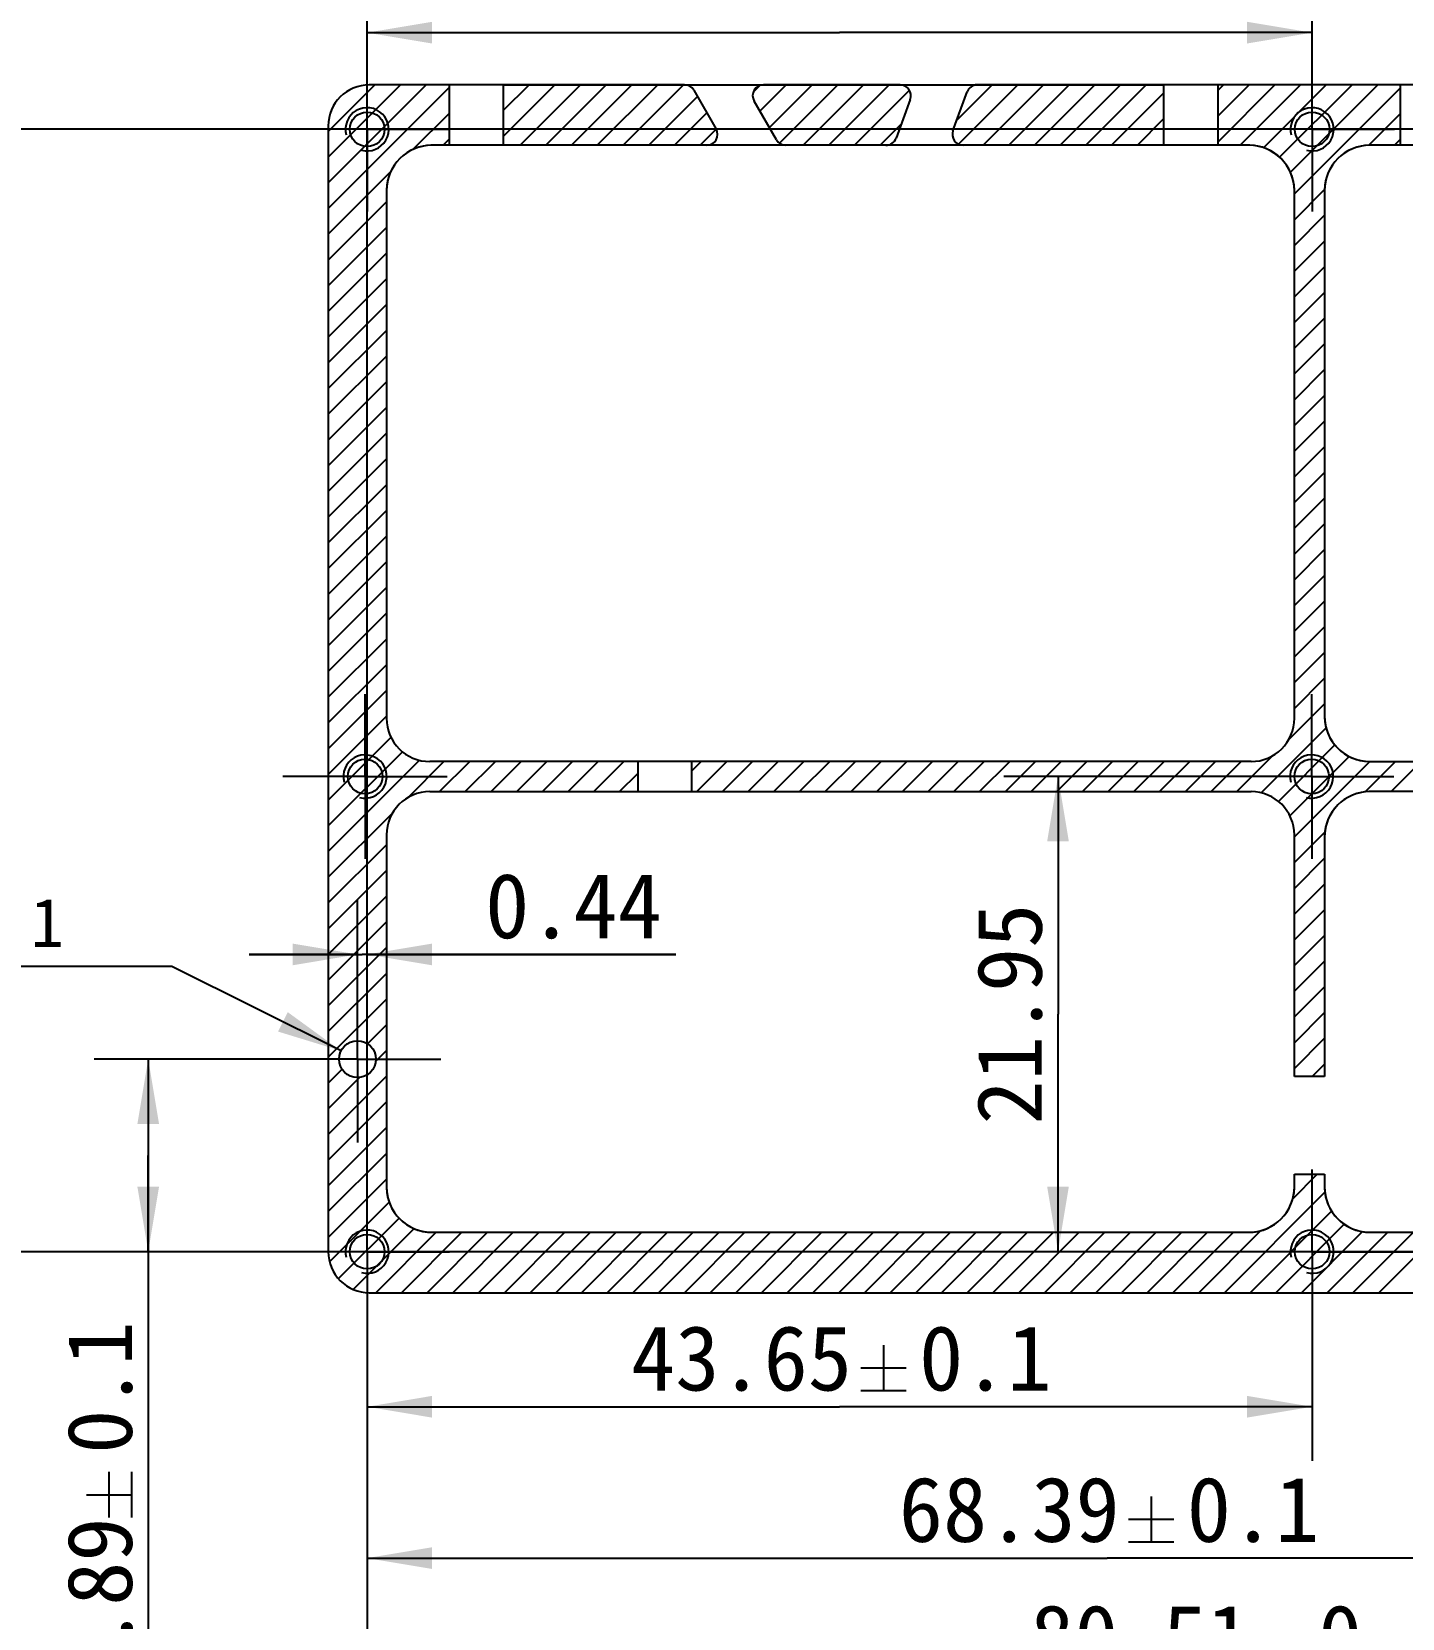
# Model space of a CAD drawing. Header units: millimetres. Extents: x 0 to 420, y 0 to 297.
# Drawn here: x 59.5 to 122.8, y 161.2 to 234.5 of the extents above; entities that cross this region are included whole.
import ezdxf
from ezdxf.enums import TextEntityAlignment as Align

# ---------------------------------------------------------------- set-up
doc = ezdxf.new("R2010")
doc.units = ezdxf.units.MM
doc.header["$LTSCALE"] = 23.1
doc.linetypes.add('CENTER', pattern=[0.6, 0.375, -0.075, 0.075, -0.075])
doc.layers.get('0').update_dxf_attribs({"linetype": 'CONTINUOUS'})
for name, color, linetype in [('03_ALL_AXES', 7, 'CONTINUOUS'), ('09_ALL_ROUNDS', 7, 'CONTINUOUS'), ('11_ALL_COSMETICS', 7, 'CONTINUOUS'), ('20_ALL_FEATURES', 7, 'CONTINUOUS'), ('51__DRAFT_DIMS', 7, 'CONTINUOUS')]:
    doc.layers.add(name, color=color, linetype=linetype)
doc.styles.get("Standard").update_dxf_attribs({"font": 'simfang.ttf'})
doc.styles.add('TEXTSTYLE_4', font='simfang.ttf')
doc.dimstyles.new('DIMSTYLE_1', dxfattribs={"dimtxt": 3, "dimasz": 3, "dimexe": 2.5, "dimexo": 0.5, "dimgap": 0.75, "dimtad": 1, "dimdsep": 46, "dimtxsty": 'Standard', "dimblk": '_FILLED', "dimblk1": '_FILLED', "dimblk2": '_FILLED', "dimcen": 0.09, "dimclrt": 3, "dimazin": 2, "dimtp": 0.2, "dimtm": 0.2, "dimtfac": 1, "dimtofl": 0, "dimtmove": 0, "dimatfit": 3, "dimldrblk": '_FILLED', "dimfxl": 0, "dimtolj": 1, "dimarcsym": 0})
doc.dimstyles.new('DIMSTYLE_2', dxfattribs={"dimtxt": 3, "dimasz": 3, "dimexe": 2.5, "dimexo": 0.5, "dimgap": 0.75, "dimtad": 1, "dimdsep": 46, "dimtxsty": 'Standard', "dimblk": '_FILLED', "dimblk1": '_FILLED', "dimblk2": '_FILLED', "dimcen": 0.09, "dimclrt": 3, "dimazin": 2, "dimtp": 0.1, "dimtm": 0.1, "dimtfac": 1, "dimtofl": 0, "dimtmove": 0, "dimatfit": 3, "dimldrblk": '_FILLED', "dimfxl": 0, "dimtolj": 1, "dimarcsym": 0})
doc.dimstyles.new('DIMSTYLE_3', dxfattribs={"dimtxt": 3, "dimasz": 3, "dimexe": 2.5, "dimexo": 0.5, "dimgap": 0.75, "dimtad": 1, "dimdsep": 46, "dimtxsty": 'Standard', "dimblk": '_FILLED', "dimblk1": '_FILLED', "dimblk2": '_FILLED', "dimcen": 0.09, "dimclrt": 3, "dimazin": 2, "dimtol": 1, "dimtp": 0.1, "dimtm": 0.1, "dimtfac": 1, "dimtofl": 0, "dimtmove": 0, "dimatfit": 3, "dimldrblk": '_FILLED', "dimfxl": 0, "dimtolj": 1, "dimarcsym": 0})
doc.dimstyles.new('DIMSTYLE_4', dxfattribs={"dimtxt": 3, "dimasz": 3, "dimexe": 2.5, "dimexo": 0.5, "dimgap": 0.75, "dimtad": 1, "dimdsep": 46, "dimtxsty": 'Standard', "dimblk": '_FILLED', "dimblk1": '_FILLED', "dimblk2": '_FILLED', "dimcen": 0.09, "dimclrt": 3, "dimazin": 2, "dimtp": 0.3, "dimtm": 0.3, "dimtfac": 1, "dimtofl": 0, "dimtmove": 0, "dimatfit": 3, "dimldrblk": '_FILLED', "dimfxl": 0, "dimtolj": 1, "dimarcsym": 0})
doc.dimstyles.new('DIMSTYLE_5', dxfattribs={"dimtxt": 3, "dimasz": 3, "dimexe": 2.5, "dimexo": 0.5, "dimtad": 1, "dimdsep": 46, "dimtxsty": 'Standard', "dimblk": '_FILLED', "dimblk1": '_FILLED', "dimblk2": '_FILLED', "dimcen": 0.09, "dimclrt": 3, "dimazin": 2, "dimtol": 1, "dimtm": 0.1, "dimtfac": 0.75, "dimtofl": 0, "dimtmove": 0, "dimatfit": 1, "dimldrblk": '_FILLED', "dimfxl": 0, "dimtolj": 1, "dimarcsym": 0})

# ---------------------------------------------------------------- blocks, each defined once
blk = doc.blocks.new('_FILLED')
at = {"color": 0, "linetype": 'ByBlock'}
blk.add_solid([(0, 0), (-1, 0.167), (-1, -0.167)], dxfattribs=at)
blk = doc.blocks.new('*D5')
at = {"layer": '51__DRAFT_DIMS', "color": 4}
for p, q in [((75.021, 174.45), (75.021, 168.465)), ((118.673, 174.851), (118.673, 168.465)), ((75.021, 170.965), (96.847, 170.965)), ((118.673, 170.965), (96.847, 170.965))]:
    blk.add_line(p, q, dxfattribs=at)
at = {"layer": '51__DRAFT_DIMS', "color": 4, "xscale": 3, "yscale": 3, "zscale": 3, "rotation": 180}
blk.add_blockref('_FILLED', (75.021, 170.965), dxfattribs=at)
at = {"layer": '51__DRAFT_DIMS', "color": 4, "xscale": 3, "yscale": 3, "zscale": 3}
blk.add_blockref('_FILLED', (118.673, 170.965), dxfattribs=at)
at = {"layer": '51__DRAFT_DIMS', "color": 3}
for s, p in [('43.65', (92.317, 171.715)), ('0.1', (103.579, 171.715))]:
    blk.add_text(s, height=3, dxfattribs=at).set_placement(p, align=Align.CENTER)
blk = doc.blocks.new('*D6')
at = {"layer": '51__DRAFT_DIMS', "color": 4}
for p, q in [((75.021, 177.628), (75.021, 144.879)), ((160.299, 174.729), (160.299, 144.879)), ((75.021, 147.379), (117.66, 147.379)), ((160.299, 147.379), (117.66, 147.379))]:
    blk.add_line(p, q, dxfattribs=at)
at = {"layer": '51__DRAFT_DIMS', "color": 4, "xscale": 3, "yscale": 3, "zscale": 3, "rotation": 180}
blk.add_blockref('_FILLED', (75.021, 147.379), dxfattribs=at)
at = {"layer": '51__DRAFT_DIMS', "color": 4, "xscale": 3, "yscale": 3, "zscale": 3}
blk.add_blockref('_FILLED', (160.299, 147.379), dxfattribs=at)
at = {"layer": '51__DRAFT_DIMS', "color": 3}
for s, p in [('85.28', (113.13, 148.129)), ('0.1', (124.392, 148.129))]:
    blk.add_text(s, height=3, dxfattribs=at).set_placement(p, align=Align.CENTER)
blk = doc.blocks.new('*D7')
at = {"layer": '51__DRAFT_DIMS', "color": 4}
for p, q in [((75.021, 177.628), (75.021, 126.898)), ((218.255, 174.259), (218.255, 126.898)), ((75.021, 129.398), (146.638, 129.398)), ((218.255, 129.398), (146.638, 129.398))]:
    blk.add_line(p, q, dxfattribs=at)
at = {"layer": '51__DRAFT_DIMS', "color": 4, "xscale": 3, "yscale": 3, "zscale": 3, "rotation": 180}
blk.add_blockref('_FILLED', (75.021, 129.398), dxfattribs=at)
at = {"layer": '51__DRAFT_DIMS', "color": 4, "xscale": 3, "yscale": 3, "zscale": 3}
blk.add_blockref('_FILLED', (218.255, 129.398), dxfattribs=at)
at = {"layer": '51__DRAFT_DIMS', "color": 3}
for s, p in [('143.23', (142.108, 130.148)), ('0.1', (154.472, 130.148))]:
    blk.add_text(s, height=3, dxfattribs=at).set_placement(p, align=Align.CENTER)
blk = doc.blocks.new('*D8')
at = {"layer": '51__DRAFT_DIMS', "color": 4}
for p, q in [((75.021, 177.628), (75.021, 121.298)), ((242.9, 173.98), (242.9, 121.298)), ((75.021, 123.798), (158.961, 123.798)), ((242.9, 123.798), (158.961, 123.798))]:
    blk.add_line(p, q, dxfattribs=at)
at = {"layer": '51__DRAFT_DIMS', "color": 4, "xscale": 3, "yscale": 3, "zscale": 3, "rotation": 180}
blk.add_blockref('_FILLED', (75.021, 123.798), dxfattribs=at)
at = {"layer": '51__DRAFT_DIMS', "color": 4, "xscale": 3, "yscale": 3, "zscale": 3}
blk.add_blockref('_FILLED', (242.9, 123.798), dxfattribs=at)
at = {"layer": '51__DRAFT_DIMS', "color": 3}
for s, p in [('167.88', (154.431, 124.548)), ('0.1', (166.795, 124.548))]:
    blk.add_text(s, height=3, dxfattribs=at).set_placement(p, align=Align.CENTER)
blk = doc.blocks.new('*D9')
at = {"layer": '51__DRAFT_DIMS', "color": 4}
for p, q in [((75.021, 180.504), (75.021, 236.933)), ((118.673, 233.258), (118.673, 236.933)), ((75.021, 234.433), (96.847, 234.433)), ((118.673, 234.433), (96.847, 234.433))]:
    blk.add_line(p, q, dxfattribs=at)
at = {"layer": '51__DRAFT_DIMS', "color": 4, "xscale": 3, "yscale": 3, "zscale": 3, "rotation": 180}
blk.add_blockref('_FILLED', (75.021, 234.433), dxfattribs=at)
at = {"layer": '51__DRAFT_DIMS', "color": 4, "xscale": 3, "yscale": 3, "zscale": 3}
blk.add_blockref('_FILLED', (118.673, 234.433), dxfattribs=at)
at = {"layer": '51__DRAFT_DIMS', "color": 3}
for s, p in [('43.65', (92.317, 235.183)), ('0.1', (103.579, 235.183))]:
    blk.add_text(s, height=3, dxfattribs=at).set_placement(p, align=Align.CENTER)
blk = doc.blocks.new('*D10')
at = {"layer": '51__DRAFT_DIMS', "color": 4}
for p, q in [((75.021, 233.712), (75.021, 243.395)), ((143.407, 233.341), (143.407, 243.395)), ((75.021, 240.895), (109.214, 240.895)), ((143.407, 240.895), (109.214, 240.895))]:
    blk.add_line(p, q, dxfattribs=at)
at = {"layer": '51__DRAFT_DIMS', "color": 4, "xscale": 3, "yscale": 3, "zscale": 3, "rotation": 180}
blk.add_blockref('_FILLED', (75.021, 240.895), dxfattribs=at)
at = {"layer": '51__DRAFT_DIMS', "color": 4, "xscale": 3, "yscale": 3, "zscale": 3}
blk.add_blockref('_FILLED', (143.407, 240.895), dxfattribs=at)
at = {"layer": '51__DRAFT_DIMS', "color": 3}
for s, p in [('68.39', (104.684, 241.645)), ('0.1', (115.946, 241.645))]:
    blk.add_text(s, height=3, dxfattribs=at).set_placement(p, align=Align.CENTER)
blk = doc.blocks.new('*D11')
at = {"layer": '51__DRAFT_DIMS', "color": 4}
for p, q in [((75.021, 232.24), (75.021, 249.878)), ((156.937, 233.302), (156.937, 249.878)), ((75.021, 247.378), (115.979, 247.378)), ((156.937, 247.378), (115.979, 247.378))]:
    blk.add_line(p, q, dxfattribs=at)
at = {"layer": '51__DRAFT_DIMS', "color": 4, "xscale": 3, "yscale": 3, "zscale": 3, "rotation": 180}
blk.add_blockref('_FILLED', (75.021, 247.378), dxfattribs=at)
at = {"layer": '51__DRAFT_DIMS', "color": 4, "xscale": 3, "yscale": 3, "zscale": 3}
blk.add_blockref('_FILLED', (156.937, 247.378), dxfattribs=at)
at = {"layer": '51__DRAFT_DIMS', "color": 3}
for s, p in [('81.92', (111.449, 248.128)), ('0.1', (122.712, 248.128))]:
    blk.add_text(s, height=3, dxfattribs=at).set_placement(p, align=Align.CENTER)
blk = doc.blocks.new('*D12')
at = {"layer": '51__DRAFT_DIMS', "color": 4}
for p, q in [((75.021, 231.917), (75.021, 255.329)), ((197.089, 233.662), (197.089, 255.329)), ((75.021, 252.829), (136.055, 252.829)), ((197.089, 252.829), (136.055, 252.829))]:
    blk.add_line(p, q, dxfattribs=at)
at = {"layer": '51__DRAFT_DIMS', "color": 4, "xscale": 3, "yscale": 3, "zscale": 3, "rotation": 180}
blk.add_blockref('_FILLED', (75.021, 252.829), dxfattribs=at)
at = {"layer": '51__DRAFT_DIMS', "color": 4, "xscale": 3, "yscale": 3, "zscale": 3}
blk.add_blockref('_FILLED', (197.089, 252.829), dxfattribs=at)
at = {"layer": '51__DRAFT_DIMS', "color": 3}
for s, p in [('122.07', (131.525, 253.579)), ('0.1', (143.889, 253.579))]:
    blk.add_text(s, height=3, dxfattribs=at).set_placement(p, align=Align.CENTER)
blk = doc.blocks.new('*D13')
at = {"layer": '51__DRAFT_DIMS', "color": 4}
for p, q in [((75.021, 231.832), (75.021, 260.736)), ((221.803, 233.088), (221.803, 260.736)), ((75.021, 258.236), (148.412, 258.236)), ((221.803, 258.236), (148.412, 258.236))]:
    blk.add_line(p, q, dxfattribs=at)
at = {"layer": '51__DRAFT_DIMS', "color": 4, "xscale": 3, "yscale": 3, "zscale": 3, "rotation": 180}
blk.add_blockref('_FILLED', (75.021, 258.236), dxfattribs=at)
at = {"layer": '51__DRAFT_DIMS', "color": 4, "xscale": 3, "yscale": 3, "zscale": 3}
blk.add_blockref('_FILLED', (221.803, 258.236), dxfattribs=at)
at = {"layer": '51__DRAFT_DIMS', "color": 3}
for s, p in [('146.78', (143.882, 258.986)), ('0.1', (156.246, 258.986))]:
    blk.add_text(s, height=3, dxfattribs=at).set_placement(p, align=Align.CENTER)
blk = doc.blocks.new('*D14')
at = {"layer": '51__DRAFT_DIMS', "color": 4}
for p, q in [((75.021, 232.292), (75.021, 266.571)), ((242.851, 233.238), (242.851, 266.571)), ((75.021, 264.071), (158.936, 264.071)), ((242.851, 264.071), (158.936, 264.071))]:
    blk.add_line(p, q, dxfattribs=at)
at = {"layer": '51__DRAFT_DIMS', "color": 4, "xscale": 3, "yscale": 3, "zscale": 3, "rotation": 180}
blk.add_blockref('_FILLED', (75.021, 264.071), dxfattribs=at)
at = {"layer": '51__DRAFT_DIMS', "color": 4, "xscale": 3, "yscale": 3, "zscale": 3}
blk.add_blockref('_FILLED', (242.851, 264.071), dxfattribs=at)
at = {"layer": '51__DRAFT_DIMS', "color": 3}
for s, p in [('167.83', (154.406, 264.821)), ('0.1', (166.77, 264.821))]:
    blk.add_text(s, height=3, dxfattribs=at).set_placement(p, align=Align.CENTER)
blk = doc.blocks.new('*D15')
at = {"layer": '51__DRAFT_DIMS', "color": 4}
for p, q in [((143.407, 197.072), (143.407, 161.474)), ((75.021, 177.628), (75.021, 161.474)), ((75.021, 163.974), (109.214, 163.974)), ((143.407, 163.974), (109.214, 163.974))]:
    blk.add_line(p, q, dxfattribs=at)
at = {"layer": '51__DRAFT_DIMS', "color": 4, "xscale": 3, "yscale": 3, "zscale": 3, "rotation": 180}
blk.add_blockref('_FILLED', (75.021, 163.974), dxfattribs=at)
at = {"layer": '51__DRAFT_DIMS', "color": 4, "xscale": 3, "yscale": 3, "zscale": 3}
blk.add_blockref('_FILLED', (143.407, 163.974), dxfattribs=at)
at = {"layer": '51__DRAFT_DIMS', "color": 3}
for s, p in [('68.39', (104.684, 164.724)), ('0.1', (115.946, 164.724))]:
    blk.add_text(s, height=3, dxfattribs=at).set_placement(p, align=Align.CENTER)
blk = doc.blocks.new('*D16')
at = {"layer": '51__DRAFT_DIMS', "color": 4}
for p, q in [((155.53, 189.536), (155.53, 155.567)), ((75.021, 177.628), (75.021, 155.567)), ((75.021, 158.067), (115.276, 158.067)), ((155.53, 158.067), (115.276, 158.067))]:
    blk.add_line(p, q, dxfattribs=at)
at = {"layer": '51__DRAFT_DIMS', "color": 4, "xscale": 3, "yscale": 3, "zscale": 3, "rotation": 180}
blk.add_blockref('_FILLED', (75.021, 158.067), dxfattribs=at)
at = {"layer": '51__DRAFT_DIMS', "color": 4, "xscale": 3, "yscale": 3, "zscale": 3}
blk.add_blockref('_FILLED', (155.53, 158.067), dxfattribs=at)
at = {"layer": '51__DRAFT_DIMS', "color": 3}
for s, p in [('80.51', (110.746, 158.817)), ('0.1', (122.008, 158.817))]:
    blk.add_text(s, height=3, dxfattribs=at).set_placement(p, align=Align.CENTER)
blk = doc.blocks.new('*D17')
at = {"layer": '51__DRAFT_DIMS', "color": 4}
for p, q in [((182.471, 196.716), (182.471, 139.5)), ((75.021, 177.628), (75.021, 139.5)), ((75.021, 142), (128.746, 142)), ((182.471, 142), (128.746, 142))]:
    blk.add_line(p, q, dxfattribs=at)
at = {"layer": '51__DRAFT_DIMS', "color": 4, "xscale": 3, "yscale": 3, "zscale": 3, "rotation": 180}
blk.add_blockref('_FILLED', (75.021, 142), dxfattribs=at)
at = {"layer": '51__DRAFT_DIMS', "color": 4, "xscale": 3, "yscale": 3, "zscale": 3}
blk.add_blockref('_FILLED', (182.471, 142), dxfattribs=at)
at = {"layer": '51__DRAFT_DIMS', "color": 3}
for s, p in [('107.45', (124.216, 142.75)), ('0.1', (136.58, 142.75))]:
    blk.add_text(s, height=3, dxfattribs=at).set_placement(p, align=Align.CENTER)
blk = doc.blocks.new('*D18')
at = {"layer": '51__DRAFT_DIMS', "color": 4}
for p, q in [((213.333, 181.9), (213.333, 133.423)), ((75.021, 177.628), (75.021, 133.423)), ((75.021, 135.923), (144.177, 135.923)), ((213.333, 135.923), (144.177, 135.923))]:
    blk.add_line(p, q, dxfattribs=at)
at = {"layer": '51__DRAFT_DIMS', "color": 4, "xscale": 3, "yscale": 3, "zscale": 3, "rotation": 180}
blk.add_blockref('_FILLED', (75.021, 135.923), dxfattribs=at)
at = {"layer": '51__DRAFT_DIMS', "color": 4, "xscale": 3, "yscale": 3, "zscale": 3}
blk.add_blockref('_FILLED', (213.333, 135.923), dxfattribs=at)
at = {"layer": '51__DRAFT_DIMS', "color": 3}
for s, p in [('138.31', (139.647, 136.673)), ('0.1', (152.011, 136.673))]:
    blk.add_text(s, height=3, dxfattribs=at).set_placement(p, align=Align.CENTER)
blk = doc.blocks.new('*D20')
at = {"layer": '51__DRAFT_DIMS', "color": 4}
for p, q in [((141.412, 200.776), (136.661, 200.776)), ((139.161, 200.776), (139.161, 189.452)), ((139.161, 178.128), (139.161, 189.452)), ((122.176, 178.128), (141.661, 178.128))]:
    blk.add_line(p, q, dxfattribs=at)
at = {"layer": '51__DRAFT_DIMS', "color": 4, "xscale": 3, "yscale": 3, "zscale": 3}
for p, rotation in [((139.161, 200.776), 90), ((139.161, 178.128), 270)]:
    blk.add_blockref('_FILLED', p, dxfattribs=dict(at, rotation=rotation))
at = {"layer": '51__DRAFT_DIMS', "color": 3}
for s, p in [('0.1', (138.411, 196.185)), ('22.65', (138.411, 184.923))]:
    blk.add_text(s, height=3, rotation=90, dxfattribs=at).set_placement(p, align=Align.CENTER)
blk = doc.blocks.new('*D22')
at = {"layer": '51__DRAFT_DIMS', "color": 4}
for p, q in [((115.796, 200.076), (104.436, 200.076)), ((106.936, 200.076), (106.936, 189.102)), ((106.936, 178.128), (106.936, 189.102)), ((115.796, 178.128), (104.436, 178.128))]:
    blk.add_line(p, q, dxfattribs=at)
at = {"layer": '51__DRAFT_DIMS', "color": 4, "xscale": 3, "yscale": 3, "zscale": 3}
for p, rotation in [((106.936, 200.076), 90), ((106.936, 178.128), 270)]:
    blk.add_blockref('_FILLED', p, dxfattribs=dict(at, rotation=rotation))
at = {"layer": '51__DRAFT_DIMS', "color": 3}
blk.add_text('21.95', height=3, rotation=90, dxfattribs=at).set_placement((106.186, 189.102), align=Align.CENTER)
blk = doc.blocks.new('*D24')
at = {"layer": '51__DRAFT_DIMS', "color": 4}
for p, q in [((242.351, 229.968), (36.204, 229.968)), ((38.704, 229.968), (38.704, 204.048)), ((38.704, 178.128), (38.704, 204.048)), ((242.4, 178.128), (36.204, 178.128))]:
    blk.add_line(p, q, dxfattribs=at)
at = {"layer": '51__DRAFT_DIMS', "color": 4, "xscale": 3, "yscale": 3, "zscale": 3}
for p, rotation in [((38.704, 229.968), 90), ((38.704, 178.128), 270)]:
    blk.add_blockref('_FILLED', p, dxfattribs=dict(at, rotation=rotation))
at = {"layer": '51__DRAFT_DIMS', "color": 3}
blk.add_text('51.84', height=3, rotation=90, dxfattribs=at).set_placement((37.954, 204.048), align=Align.CENTER)
blk = doc.blocks.new('*D25')
at = {"layer": '51__DRAFT_DIMS', "color": 4}
for p, q in [((70.851, 187.023), (62.409, 187.023)), ((64.909, 187.023), (64.909, 182.576)), ((64.909, 178.128), (64.909, 182.576)), ((64.909, 182.576), (64.909, 157.04)), ((73.875, 178.128), (62.409, 178.128))]:
    blk.add_line(p, q, dxfattribs=at)
at = {"layer": '51__DRAFT_DIMS', "color": 4, "xscale": 3, "yscale": 3, "zscale": 3}
for p, rotation in [((64.909, 187.023), 90), ((64.909, 178.128), 270)]:
    blk.add_blockref('_FILLED', p, dxfattribs=dict(at, rotation=rotation))
at = {"layer": '51__DRAFT_DIMS', "color": 3}
for s, p in [('0.1', (64.159, 174.912)), ('8.89', (64.159, 165.852))]:
    blk.add_text(s, height=3, rotation=90, dxfattribs=at).set_placement(p, align=Align.RIGHT)
blk = doc.blocks.new('*D26')
at = {"layer": '51__DRAFT_DIMS', "color": 4}
for p, q in [((74.576, 190.339), (74.576, 194.357)), ((75.021, 180.508), (75.021, 194.357)), ((74.576, 191.857), (69.576, 191.857)), ((69.576, 191.857), (74.798, 191.857)), ((89.285, 191.857), (74.798, 191.857)), ((75.021, 191.857), (89.285, 191.857))]:
    blk.add_line(p, q, dxfattribs=at)
at = {"layer": '51__DRAFT_DIMS', "color": 4, "xscale": 3, "yscale": 3, "zscale": 3}
blk.add_blockref('_FILLED', (74.576, 191.857), dxfattribs=at)
at = {"layer": '51__DRAFT_DIMS', "color": 4, "xscale": 3, "yscale": 3, "zscale": 3, "rotation": 180}
blk.add_blockref('_FILLED', (75.021, 191.857), dxfattribs=at)
at = {"layer": '51__DRAFT_DIMS', "color": 3}
blk.add_text('0.44', height=3, dxfattribs=at).set_placement((80.473, 192.607))
blk = doc.blocks.new('*D29')
at = {"layer": '51__DRAFT_DIMS', "color": 4}
for p, q in [((62.507, 191.299), (42.288, 191.299)), ((66.007, 191.299), (62.507, 191.299)), ((73.815, 187.403), (66.007, 191.299))]:
    blk.add_line(p, q, dxfattribs=at)
at = {"layer": '51__DRAFT_DIMS', "color": 4, "xscale": 3, "yscale": 3, "zscale": 3, "rotation": 333.4811856069}
blk.add_blockref('_FILLED', (73.815, 187.403), dxfattribs=at)
at = {"layer": '51__DRAFT_DIMS', "color": 3, "style": 'TEXTSTYLE_4'}
for s, p in [(' 0', (57.702, 195.387)), ('-0.1', (61.007, 192.199))]:
    blk.add_text(s, height=2.25, dxfattribs=at).set_placement(p, align=Align.RIGHT)
at = {"layer": '51__DRAFT_DIMS', "color": 3}
blk.add_text('1.7', height=3, dxfattribs=at).set_placement((54.397, 193.418), align=Align.RIGHT)

msp = doc.modelspace()

# ---------------------------------------------------------------- linework, layer by layer
at = {"color": 4}
for centre in [(75.021, 229.968), (118.673, 229.968), (74.926, 200.076), (118.655, 200.076), (75.021, 178.128), (118.673, 178.128)]:
    msp.add_arc(centre, 1, 255, 195, dxfattribs=at)
at = {"layer": '03_ALL_AXES', "color": 1, "linetype": 'CENTER'}
for p, q in [((75.021, 229.968), (75.021, 233.768)), ((118.673, 229.968), (118.673, 233.768)), ((75.021, 229.968), (71.221, 229.968)), ((75.021, 229.968), (75.021, 226.168)), ((75.021, 229.968), (78.821, 229.968)), ((118.673, 229.968), (114.873, 229.968)), ((118.673, 229.968), (118.673, 226.168)), ((118.673, 229.968), (122.473, 229.968)), ((74.926, 200.076), (74.926, 203.876)), ((118.655, 200.076), (118.655, 203.876)), ((74.926, 200.076), (71.126, 200.076)), ((74.926, 200.076), (74.926, 196.276)), ((74.926, 200.076), (78.726, 200.076)), ((118.655, 200.076), (114.855, 200.076)), ((118.655, 200.076), (118.655, 196.276)), ((118.655, 200.076), (122.455, 200.076)), ((74.576, 187.023), (74.576, 190.873)), ((74.576, 187.023), (70.726, 187.023)), ((74.576, 187.023), (74.576, 183.173)), ((74.576, 187.023), (78.426, 187.023)), ((75.021, 178.128), (75.021, 181.928)), ((118.673, 178.128), (118.673, 181.928)), ((75.021, 178.128), (71.221, 178.128)), ((75.021, 178.128), (75.021, 174.328)), ((75.021, 178.128), (78.821, 178.128)), ((118.673, 178.128), (114.873, 178.128)), ((118.673, 178.128), (118.673, 174.328)), ((118.673, 178.128), (122.473, 178.128))]:
    msp.add_line(p, q, dxfattribs=at)
at = {"layer": '03_ALL_AXES', "color": 7}
for centre, radius in [((75.021, 229.968), 0.8), ((118.673, 229.968), 0.8), ((74.926, 200.076), 0.8), ((74.576, 187.023), 0.85), ((75.021, 178.128), 0.8), ((118.673, 178.128), 0.8)]:
    msp.add_circle(centre, radius, dxfattribs=at)
at = {"layer": '09_ALL_ROUNDS', "color": 7}
for p, q in [((81.312, 232.023), (111.814, 232.023)), ((90.11, 231.773), (91.143, 229.983)), ((102.083, 229.904), (102.734, 231.694)), ((93.932, 229.483), (92.898, 231.273)), ((100.11, 231.352), (99.458, 229.562)), ((111.814, 229.233), (81.312, 229.233)), ((75.916, 227.128), (75.916, 202.766)), ((117.855, 202.766), (117.855, 227.129)), ((75.916, 197.376), (75.916, 181.128))]:
    msp.add_line(p, q, dxfattribs=at)
for centre, radius, start, end in [((89.677, 231.523), 0.5, 30, 90), ((93.331, 231.523), 0.5, 90, 210), ((99.64, 231.523), 0.5, 340, 90), ((103.204, 231.523), 0.5, 90, 160), ((90.71, 229.733), 0.5, 270, 30), ((94.365, 229.733), 0.5, 210, 270), ((98.989, 229.733), 0.5, 270, 340), ((102.553, 229.733), 0.5, 160, 270), ((77.916, 202.766), 2, 180, 270), ((115.855, 202.766), 2, 270, 360), ((77.916, 197.376), 2, 90, 180), ((115.855, 197.376), 2, 0, 90)]:
    msp.add_arc(centre, radius, start, end, dxfattribs=at)
at = {"layer": '11_ALL_COSMETICS', "color": 4}
for p, q in [((73.226, 229.871), (75.378, 232.023)), ((73.226, 228.683), (76.566, 232.023)), ((73.226, 227.495), (77.754, 232.023)), ((73.226, 226.307), (78.812, 231.893)), ((81.312, 232.018), (81.317, 232.023)), ((81.312, 230.83), (82.505, 232.023)), ((81.312, 229.642), (83.693, 232.023)), ((82.091, 229.233), (84.881, 232.023)), ((83.279, 229.233), (86.069, 232.023)), ((84.467, 229.233), (87.257, 232.023)), ((85.655, 229.233), (88.445, 232.023)), ((86.843, 229.233), (89.633, 232.023)), ((92.858, 231.685), (93.17, 231.996)), ((93.168, 230.806), (94.385, 232.023)), ((93.603, 230.053), (95.573, 232.023)), ((94.068, 229.331), (96.761, 232.023)), ((95.159, 229.233), (97.949, 232.023)), ((96.347, 229.233), (99.136, 232.023)), ((97.535, 229.233), (100.074, 231.772)), ((102.262, 230.397), (103.888, 232.023)), ((102.336, 229.283), (105.076, 232.023)), ((103.474, 229.233), (106.264, 232.023)), ((104.662, 229.233), (107.452, 232.023)), ((105.85, 229.233), (108.64, 232.023)), ((107.038, 229.233), (109.828, 232.023)), ((108.226, 229.233), (111.016, 232.023)), ((109.414, 229.233), (111.814, 231.633)), ((114.314, 231.757), (114.58, 232.023)), ((114.314, 230.57), (115.768, 232.023)), ((114.314, 229.382), (116.956, 232.023)), ((115.354, 229.233), (118.143, 232.023)), ((116.428, 229.12), (119.331, 232.023)), ((117.174, 228.677), (120.519, 232.023)), ((117.671, 227.987), (121.707, 232.023)), ((117.855, 226.983), (122.74, 231.868)), ((88.031, 229.233), (90.279, 231.481)), ((77.15, 229.044), (78.812, 230.705)), ((89.219, 229.233), (90.713, 230.728)), ((98.722, 229.233), (99.691, 230.202)), ((110.602, 229.233), (111.814, 230.445)), ((121.29, 229.23), (122.74, 230.68)), ((78.528, 229.233), (78.812, 229.518)), ((90.407, 229.233), (91.148, 229.975)), ((122.481, 229.233), (122.74, 229.492)), ((111.79, 229.233), (111.814, 229.257)), ((73.226, 225.12), (76.105, 227.999)), ((117.855, 225.795), (119.248, 227.188)), ((73.226, 223.932), (75.916, 226.621)), ((117.855, 224.607), (119.245, 225.997)), ((73.226, 222.744), (75.916, 225.433)), ((73.226, 221.556), (75.916, 224.246)), ((117.855, 223.419), (119.245, 224.809)), ((117.855, 222.231), (119.245, 223.621)), ((73.226, 220.368), (75.916, 223.058)), ((117.855, 221.043), (119.245, 222.433)), ((73.226, 219.18), (75.916, 221.87)), ((73.226, 217.992), (75.916, 220.682)), ((117.855, 219.855), (119.245, 221.245)), ((117.855, 218.667), (119.245, 220.057)), ((73.226, 216.804), (75.916, 219.494)), ((117.855, 217.479), (119.245, 218.869)), ((73.226, 215.616), (75.916, 218.306)), ((117.855, 216.291), (119.245, 217.681)), ((73.226, 214.428), (75.916, 217.118)), ((117.855, 215.103), (119.245, 216.493)), ((73.226, 213.24), (75.916, 215.93)), ((73.226, 212.052), (75.916, 214.742)), ((117.855, 213.915), (119.245, 215.305)), ((117.855, 212.727), (119.245, 214.117)), ((73.226, 210.864), (75.916, 213.554)), ((117.855, 211.539), (119.245, 212.929)), ((73.226, 209.676), (75.916, 212.366)), ((73.226, 208.488), (75.916, 211.178)), ((117.855, 210.351), (119.245, 211.741)), ((117.855, 209.164), (119.245, 210.554)), ((73.226, 207.3), (75.916, 209.99)), ((117.855, 207.976), (119.245, 209.366)), ((73.226, 206.112), (75.916, 208.802)), ((117.855, 206.788), (119.245, 208.178)), ((73.226, 204.925), (75.916, 207.614)), ((117.855, 205.6), (119.245, 206.99)), ((73.226, 203.737), (75.916, 206.426)), ((73.226, 202.549), (75.916, 205.239)), ((117.855, 204.412), (119.245, 205.802)), ((117.855, 203.224), (119.245, 204.614)), ((73.226, 201.361), (75.916, 204.051)), ((117.589, 201.77), (119.245, 203.426)), ((73.226, 200.173), (75.916, 202.863)), ((116.327, 199.32), (119.322, 202.316)), ((73.226, 198.985), (76.122, 201.881)), ((117.12, 198.925), (119.728, 201.533)), ((73.226, 197.797), (76.648, 201.219)), ((73.226, 196.609), (77.44, 200.823)), ((115.195, 199.376), (116.851, 201.032)), ((117.647, 198.264), (120.386, 201.003)), ((76.91, 199.105), (78.571, 200.766)), ((78.369, 199.376), (79.759, 200.766)), ((79.557, 199.376), (80.947, 200.766)), ((80.745, 199.376), (82.135, 200.766)), ((81.933, 199.376), (83.323, 200.766)), ((83.121, 199.376), (84.511, 200.766)), ((84.309, 199.376), (85.699, 200.766)), ((85.497, 199.376), (86.886, 200.766)), ((86.685, 199.376), (87.521, 200.213)), ((90.021, 200.337), (90.45, 200.766)), ((90.248, 199.376), (91.638, 200.766)), ((91.436, 199.376), (92.826, 200.766)), ((92.624, 199.376), (94.014, 200.766)), ((93.812, 199.376), (95.202, 200.766)), ((95, 199.376), (96.39, 200.766)), ((96.188, 199.376), (97.578, 200.766)), ((97.376, 199.376), (98.766, 200.766)), ((98.564, 199.376), (99.954, 200.766)), ((99.752, 199.376), (101.142, 200.766)), ((100.94, 199.376), (102.33, 200.766)), ((102.128, 199.376), (103.518, 200.766)), ((103.316, 199.376), (104.706, 200.766)), ((104.504, 199.376), (105.894, 200.766)), ((105.692, 199.376), (107.081, 200.766)), ((106.88, 199.376), (108.269, 200.766)), ((108.068, 199.376), (109.457, 200.766)), ((109.255, 199.376), (110.645, 200.766)), ((110.443, 199.376), (111.833, 200.766)), ((111.631, 199.376), (113.021, 200.766)), ((112.819, 199.376), (114.209, 200.766)), ((114.007, 199.376), (115.397, 200.766)), ((117.855, 197.284), (121.337, 200.767)), ((121.122, 199.364), (122.525, 200.766)), ((122.323, 199.376), (123.713, 200.766)), ((73.226, 195.421), (76.187, 198.382)), ((117.855, 196.096), (119.257, 197.499)), ((73.226, 194.233), (75.916, 196.923)), ((73.226, 193.045), (75.916, 195.735)), ((117.855, 194.908), (119.245, 196.298)), ((117.855, 193.72), (119.245, 195.11)), ((73.226, 191.857), (75.916, 194.547)), ((117.855, 192.532), (119.245, 193.922)), ((73.226, 190.669), (75.916, 193.359)), ((117.855, 191.344), (119.245, 192.734)), ((73.226, 189.481), (75.916, 192.171)), ((117.855, 190.156), (119.245, 191.547)), ((73.226, 188.293), (75.916, 190.983)), ((117.855, 188.969), (119.245, 190.359)), ((73.226, 187.105), (75.916, 189.795)), ((117.855, 187.781), (119.245, 189.171)), ((75.042, 187.734), (75.916, 188.607)), ((117.855, 186.593), (119.245, 187.983)), ((75.42, 186.924), (75.916, 187.419)), ((73.226, 185.918), (73.865, 186.557)), ((73.226, 183.542), (75.916, 186.231)), ((73.226, 184.73), (74.675, 186.179)), ((118.674, 186.224), (119.245, 186.795)), ((73.226, 182.354), (75.916, 185.044)), ((73.226, 181.166), (75.916, 183.856)), ((73.226, 179.978), (75.916, 182.668)), ((73.226, 178.79), (75.916, 181.48)), ((117.778, 180.576), (118.902, 181.701)), ((73.284, 177.661), (76.042, 180.418)), ((114.623, 176.233), (119.262, 180.872)), ((73.694, 176.882), (76.494, 179.682)), ((115.811, 176.233), (119.577, 179.999)), ((74.383, 176.383), (77.194, 179.194)), ((75.421, 176.233), (78.211, 179.023)), ((76.609, 176.233), (79.399, 179.023)), ((77.797, 176.233), (80.587, 179.023)), ((78.985, 176.233), (81.775, 179.023)), ((80.173, 176.233), (82.963, 179.023)), ((81.361, 176.233), (84.151, 179.023)), ((82.549, 176.233), (85.339, 179.023)), ((83.737, 176.233), (86.526, 179.023)), ((84.925, 176.233), (87.714, 179.023)), ((86.113, 176.233), (88.902, 179.023)), ((87.3, 176.233), (90.09, 179.023)), ((88.488, 176.233), (91.278, 179.023)), ((89.676, 176.233), (92.466, 179.023)), ((90.864, 176.233), (93.654, 179.023)), ((92.052, 176.233), (94.842, 179.023)), ((93.24, 176.233), (96.03, 179.023)), ((94.428, 176.233), (97.218, 179.023)), ((95.616, 176.233), (98.406, 179.023)), ((96.804, 176.233), (99.594, 179.023)), ((97.992, 176.233), (100.782, 179.023)), ((99.18, 176.233), (101.97, 179.023)), ((100.368, 176.233), (103.158, 179.023)), ((101.556, 176.233), (104.346, 179.023)), ((102.744, 176.233), (105.534, 179.023)), ((103.932, 176.233), (106.721, 179.023)), ((105.12, 176.233), (107.909, 179.023)), ((106.308, 176.233), (109.097, 179.023)), ((107.495, 176.233), (110.285, 179.023)), ((108.683, 176.233), (111.473, 179.023)), ((109.871, 176.233), (112.661, 179.023)), ((111.059, 176.233), (113.849, 179.023)), ((112.247, 176.233), (115.037, 179.023)), ((113.435, 176.233), (116.302, 179.1)), ((116.999, 176.233), (120.16, 179.394)), ((118.187, 176.233), (121.008, 179.054)), ((119.375, 176.233), (122.165, 179.023)), ((120.563, 176.233), (123.353, 179.023)), ((121.751, 176.233), (124.541, 179.023))]:
    msp.add_line(p, q, dxfattribs=at)
at = {"layer": '11_ALL_COSMETICS', "color": 7}
for p, q in [((78.812, 232.023), (75.121, 232.023)), ((78.812, 232.023), (78.812, 229.233)), ((81.312, 232.023), (81.312, 229.233)), ((89.677, 232.023), (81.312, 232.023)), ((90.11, 231.773), (91.143, 229.983)), ((99.64, 232.023), (93.331, 232.023)), ((102.083, 229.904), (102.734, 231.694)), ((111.814, 232.023), (103.204, 232.023)), ((111.814, 232.023), (111.814, 229.233)), ((114.314, 232.023), (114.314, 229.233)), ((122.74, 232.023), (114.314, 232.023)), ((122.74, 232.023), (122.74, 229.233)), ((93.932, 229.483), (92.898, 231.273)), ((100.11, 231.352), (99.458, 229.562)), ((73.226, 230.128), (73.226, 178.128)), ((78.812, 229.233), (78.021, 229.233)), ((90.71, 229.233), (81.312, 229.233)), ((98.989, 229.233), (94.365, 229.233)), ((111.814, 229.233), (102.553, 229.233)), ((115.75, 229.233), (114.314, 229.233)), ((122.74, 229.233), (121.35, 229.233)), ((75.916, 227.128), (75.916, 202.766)), ((117.855, 202.766), (117.855, 227.129)), ((119.245, 227.128), (119.245, 202.871)), ((87.521, 200.766), (77.916, 200.766)), ((87.521, 200.766), (87.521, 199.376)), ((90.021, 199.376), (90.021, 200.766)), ((115.855, 200.766), (90.021, 200.766)), ((121.35, 200.766), (125.752, 200.766)), ((77.916, 199.376), (87.521, 199.376)), ((90.021, 199.376), (115.855, 199.376)), ((125.752, 199.376), (121.35, 199.376)), ((75.916, 197.376), (75.916, 181.128)), ((117.855, 186.224), (117.855, 197.376)), ((119.245, 197.271), (119.245, 186.224)), ((119.245, 186.224), (117.855, 186.224)), ((117.855, 181.128), (117.855, 181.701)), ((117.855, 181.701), (119.245, 181.701)), ((119.245, 181.701), (119.245, 181.128)), ((78.021, 179.023), (115.75, 179.023)), ((121.35, 179.023), (157.547, 179.023)), ((75.121, 176.233), (242.921, 176.233))]:
    msp.add_line(p, q, dxfattribs=at)
for centre, radius, start, end in [((75.121, 230.128), 1.895, 90, 180), ((89.677, 231.523), 0.5, 30, 90), ((93.331, 231.523), 0.5, 90, 210), ((99.64, 231.523), 0.5, 340, 90), ((103.204, 231.523), 0.5, 90, 160), ((90.71, 229.733), 0.5, 270, 30), ((94.365, 229.733), 0.5, 210, 270), ((98.989, 229.733), 0.5, 270, 340), ((102.553, 229.733), 0.5, 160, 270), ((78.021, 227.128), 2.105, 91.43448, 178.56553), ((78.021, 227.13), 2.104, 89.9997, 91.43569), ((115.75, 227.13), 2.104, 88.55873, 89.99454), ((115.75, 227.128), 2.105, 1.44006, 88.55994), ((121.35, 227.128), 2.105, 91.43352, 178.56648), ((121.35, 227.13), 2.104, 89.99871, 91.43473), ((78.019, 227.128), 2.104, 178.56432, 180.00031), ((115.751, 227.128), 2.104, 0.00546, 1.44127), ((121.348, 227.128), 2.104, 178.56527, 180.00129), ((77.916, 202.766), 2, 180, 270), ((115.855, 202.766), 2, 270, 360), ((121.348, 202.871), 2.104, 180.00047, 181.43644), ((121.35, 202.871), 2.105, 181.43523, 268.56477), ((121.35, 202.87), 2.104, 268.56356, 269.99953), ((77.916, 197.376), 2, 90, 180), ((115.855, 197.376), 2, 0, 90), ((121.35, 197.271), 2.105, 91.43409, 178.56591), ((121.35, 197.273), 2.104, 89.99929, 91.4353), ((121.348, 197.271), 2.104, 178.5647, 180.00071), ((78.019, 181.128), 2.104, 180.00105, 181.43701), ((78.021, 181.128), 2.105, 181.43579, 268.56421), ((115.75, 181.128), 2.105, 271.4339, 358.5661), ((115.751, 181.128), 2.104, 358.56489, 0.0009), ((121.348, 181.128), 2.104, 179.9996, 181.4356), ((121.35, 181.128), 2.105, 181.43439, 268.56563), ((78.021, 181.127), 2.104, 268.56299, 269.99895), ((115.75, 181.127), 2.104, 269.9991, 271.43511), ((121.35, 181.127), 2.104, 268.56441, 270.00041), ((75.121, 178.128), 1.895, 180, 270)]:
    msp.add_arc(centre, radius, start, end, dxfattribs=at)
at = {"layer": '20_ALL_FEATURES', "color": 7}
for p, q in [((81.312, 232.023), (75.121, 232.023)), ((78.812, 232.023), (78.812, 229.233)), ((81.312, 232.023), (81.312, 229.233)), ((111.814, 232.023), (111.814, 229.233)), ((136.103, 232.023), (111.814, 232.023)), ((114.314, 232.023), (114.314, 229.233)), ((122.74, 232.023), (122.74, 229.233)), ((73.226, 230.128), (73.226, 178.128)), ((81.312, 229.233), (78.021, 229.233)), ((115.75, 229.233), (111.814, 229.233)), ((140.636, 229.233), (121.35, 229.233)), ((119.245, 227.128), (119.245, 202.871)), ((115.855, 200.766), (77.916, 200.766)), ((87.521, 200.766), (87.521, 199.376)), ((90.021, 199.376), (90.021, 200.766)), ((121.35, 200.766), (140.636, 200.766)), ((77.916, 199.376), (115.855, 199.376)), ((157.547, 199.376), (121.35, 199.376)), ((117.855, 186.224), (117.855, 197.376)), ((119.245, 197.271), (119.245, 186.224)), ((119.245, 186.224), (117.855, 186.224)), ((117.855, 181.128), (117.855, 181.701)), ((117.855, 181.701), (119.245, 181.701)), ((119.245, 181.701), (119.245, 181.128)), ((78.021, 179.023), (115.75, 179.023)), ((121.35, 179.023), (157.547, 179.023)), ((75.121, 176.233), (242.921, 176.233))]:
    msp.add_line(p, q, dxfattribs=at)
msp.add_circle((118.655, 200.076), 0.8, dxfattribs=at)
for centre, radius, start, end in [((75.121, 230.128), 1.895, 90, 180), ((78.021, 227.128), 2.105, 89.99948, 180.00053), ((115.75, 227.128), 2.105, 0.00524, 89.99476), ((121.35, 227.128), 2.105, 89.99849, 180.00151), ((121.35, 202.871), 2.105, 180.00025, 269.99975), ((121.35, 197.271), 2.105, 89.99908, 180.00092), ((78.021, 181.128), 2.105, 180.00084, 269.99916), ((115.75, 181.128), 2.105, 269.99888, 0.00112), ((121.35, 181.128), 2.105, 179.99939, 270.00063), ((75.121, 178.128), 1.895, 180, 270)]:
    msp.add_arc(centre, radius, start, end, dxfattribs=at)
at = {"layer": '51__DRAFT_DIMS', "color": 3}
for p, q in [((98.875, 173.815), (98.875, 171.715)), ((97.825, 172.765), (99.925, 172.765)), ((97.825, 171.715), (99.925, 171.715)), ((63.109, 165.852), (63.109, 167.952)), ((64.159, 165.852), (64.159, 167.952)), ((62.059, 166.902), (64.159, 166.902)), ((111.242, 166.824), (111.242, 164.724)), ((110.192, 165.774), (112.292, 165.774)), ((110.192, 164.724), (112.292, 164.724))]:
    msp.add_line(p, q, dxfattribs=at)

# ---------------------------------------------------------------- dimensions: what is measured, and where the dimension line sits
at = {"layer": '51__DRAFT_DIMS', "color": 4}
for base, p1, p2, angle, dimstyle, picture, middle in [((75.021, 264.071), (242.851, 232.738), (75.021, 231.792), 180, 'DIMSTYLE_3', '*D14', (158.936, 264.071)), ((75.021, 258.236), (221.803, 232.588), (75.021, 231.332), 180, 'DIMSTYLE_3', '*D13', (148.412, 258.236)), ((75.021, 252.829), (197.089, 233.162), (75.021, 231.417), 180, 'DIMSTYLE_3', '*D12', (136.055, 252.829)), ((75.021, 247.378), (156.937, 232.802), (75.021, 231.74), 180, 'DIMSTYLE_3', '*D11', (115.979, 247.378)), ((75.021, 240.895), (143.407, 232.841), (75.021, 233.212), 180, 'DIMSTYLE_3', '*D10', (109.214, 240.895)), ((38.704, 178.128), (242.851, 229.968), (242.9, 178.128), 270, 'DIMSTYLE_4', '*D24', (38.704, 204.06)), ((106.936, 178.128), (116.296, 200.076), (116.296, 178.128), 270, 'DIMSTYLE_1', '*D22', (106.936, 189.038)), ((139.161, 178.128), (136.161, 200.776), (121.676, 178.128), 270, 'DIMSTYLE_3', '*D20', (139.161, 189.452)), ((75.021, 163.974), (143.407, 197.572), (75.021, 178.128), 180, 'DIMSTYLE_3', '*D15', (109.214, 163.974)), ((75.021, 142), (182.471, 197.216), (75.021, 178.128), 180, 'DIMSTYLE_3', '*D17', (128.746, 142)), ((75.021, 158.067), (155.53, 190.036), (75.021, 178.128), 180, 'DIMSTYLE_3', '*D16', (115.276, 158.067)), ((64.9094, 178.1283), (71.3506, 187.0232), (74.3752, 178.1283), 270, 'DIMSTYLE_3', '*D25', (64.9094, 165.9759)), ((75.021, 135.923), (213.333, 182.4), (75.021, 178.128), 180, 'DIMSTYLE_3', '*D18', (144.177, 135.923)), ((75.021, 129.398), (218.255, 174.759), (75.021, 178.128), 180, 'DIMSTYLE_3', '*D7', (146.638, 129.398)), ((75.021, 123.798), (242.9, 174.48), (75.021, 178.128), 180, 'DIMSTYLE_3', '*D8', (158.961, 123.798)), ((75.021, 170.965), (118.673, 175.351), (75.021, 174.95), 180, 'DIMSTYLE_3', '*D5', (96.847, 170.965))]:
    dim = msp.add_linear_dim(base=base, p1=p1, p2=p2, angle=angle, dimstyle=dimstyle, dxfattribs=at)
    dim.commit()
    dim.dimension.update_dxf_attribs({"geometry": picture, "text_midpoint": middle, "dimtype": 160})
for base, p1, p2, dimstyle, picture, middle in [((118.673, 234.433), (75.021, 180.004), (118.673, 237.433), 'DIMSTYLE_3', '*D9', (96.847, 234.433)), ((75.0207, 191.8565), (74.5758, 194.8565), (75.0207, 180.0084), 'DIMSTYLE_2', '*D26', (84.87, 191.8565)), ((160.299, 147.379), (75.021, 178.128), (160.299, 175.229), 'DIMSTYLE_3', '*D6', (117.66, 147.379))]:
    dim = msp.add_linear_dim(base=base, p1=p1, p2=p2, dimstyle=dimstyle, dxfattribs=at)
    dim.commit()
    dim.dimension.update_dxf_attribs({"geometry": picture, "text_midpoint": middle, "dimtype": 160})
dim = msp.add_diameter_dim_2p(p1=(73.815, 187.403), p2=(75.336, 186.644), text='%%c<>', dimstyle='DIMSTYLE_5', override={"dimtih": 1, "dimtoh": 1, "dimpost": '<>'}, dxfattribs=at)
dim.commit()
dim.dimension.update_dxf_attribs({"geometry": '*D29', "text_midpoint": (54.397, 194.918), "dimtype": 163})

doc.saveas('drawing.dxf')
